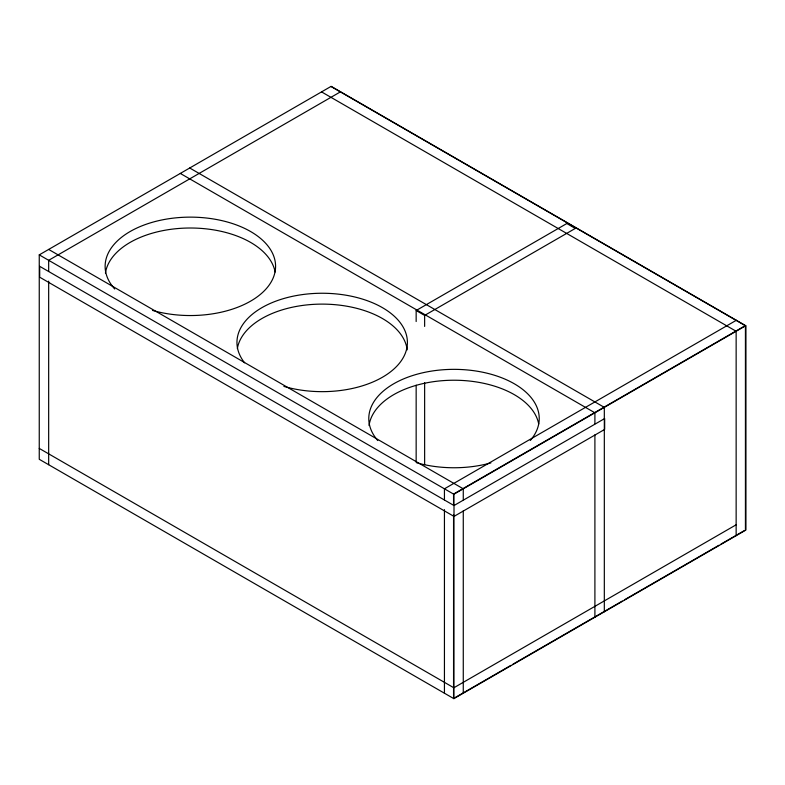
<?xml version="1.0" encoding="UTF-8"?>
<svg xmlns="http://www.w3.org/2000/svg" width="785" height="785" viewBox="0 0 785 785"><rect width="100%" height="100%" fill="white"/><g stroke="black" fill="none" stroke-linecap="round" stroke-linejoin="round"><path stroke-width="1.18" d="M39.25 254.87L331.152 86.35L745.75 325.716L745.75 530.13L453.848 698.65L39.25 459.284L39.25 254.87L453.848 494.246L745.75 325.716M340.562 91.786L48.67 260.306L48.67 271.325M416.158 310.517L566.819 223.529L575.287 228.425L424.636 315.403L416.158 310.517L416.158 321.526M736.33 320.28L444.438 488.81L444.438 499.819M454.005 505.54L604.666 418.552L604.666 429.424L454.005 516.412L39.701 277.213L39.701 266.341L454.005 505.54L454.005 516.412M736.144 524.802L453.848 687.778L39.25 448.412M454.623 697.865L510.878 665.386M512.997 664.159L622.328 601.045M624.448 599.818L718.923 545.271M721.042 544.054L744.396 530.572M330.956 86.458L745.564 325.824L745.564 530.238M321.546 91.894L736.144 331.26L736.144 535.674M189.715 168L604.322 407.366L604.322 611.78M180.305 173.436L594.902 412.802L594.902 423.822M48.67 249.434L463.268 488.81L463.268 499.819M745.456 529.953L745.456 325.549L453.553 494.069L453.553 505.089M594.902 434.841L594.902 617.216M463.268 510.839L463.268 693.214M453.848 494.246L453.848 505.255M453.848 515.048L453.848 698.65M453.553 514.881L453.553 698.483M444.438 509.612L444.438 693.214M424.636 315.403L424.636 326.423M424.636 382.727L424.636 464.73M416.158 385.18L416.158 462.286M48.67 281.118L48.67 464.72M237.355 348.579A85.222 49.2 0 0 1 323.302 304.119A85.222 49.2 0 0 1 407.199 349.865M377.762 440.532A85.222 49.2 0 0 1 453.956 369.352A85.222 49.2 0 0 1 530.297 440.483M490.87 462.914A85.222 49.2 0 0 1 416.58 462.757M369.048 425.548A85.222 49.2 0 0 1 452.631 380.234A85.222 49.2 0 0 1 538.706 423.969M105.435 273.101A85.222 49.2 0 0 1 189.391 228.013A85.222 49.2 0 0 1 275.103 271.993M114.708 288.998A85.222 49.2 0 0 1 176.291 217.808A85.222 49.2 0 0 1 274.662 273.543A85.222 49.2 0 0 1 152.555 310.438M244.606 362.827A85.222 49.2 0 0 1 311.194 293.659A85.222 49.2 0 0 1 406.198 350.689A85.222 49.2 0 0 1 283.885 386.406"/></g></svg>
